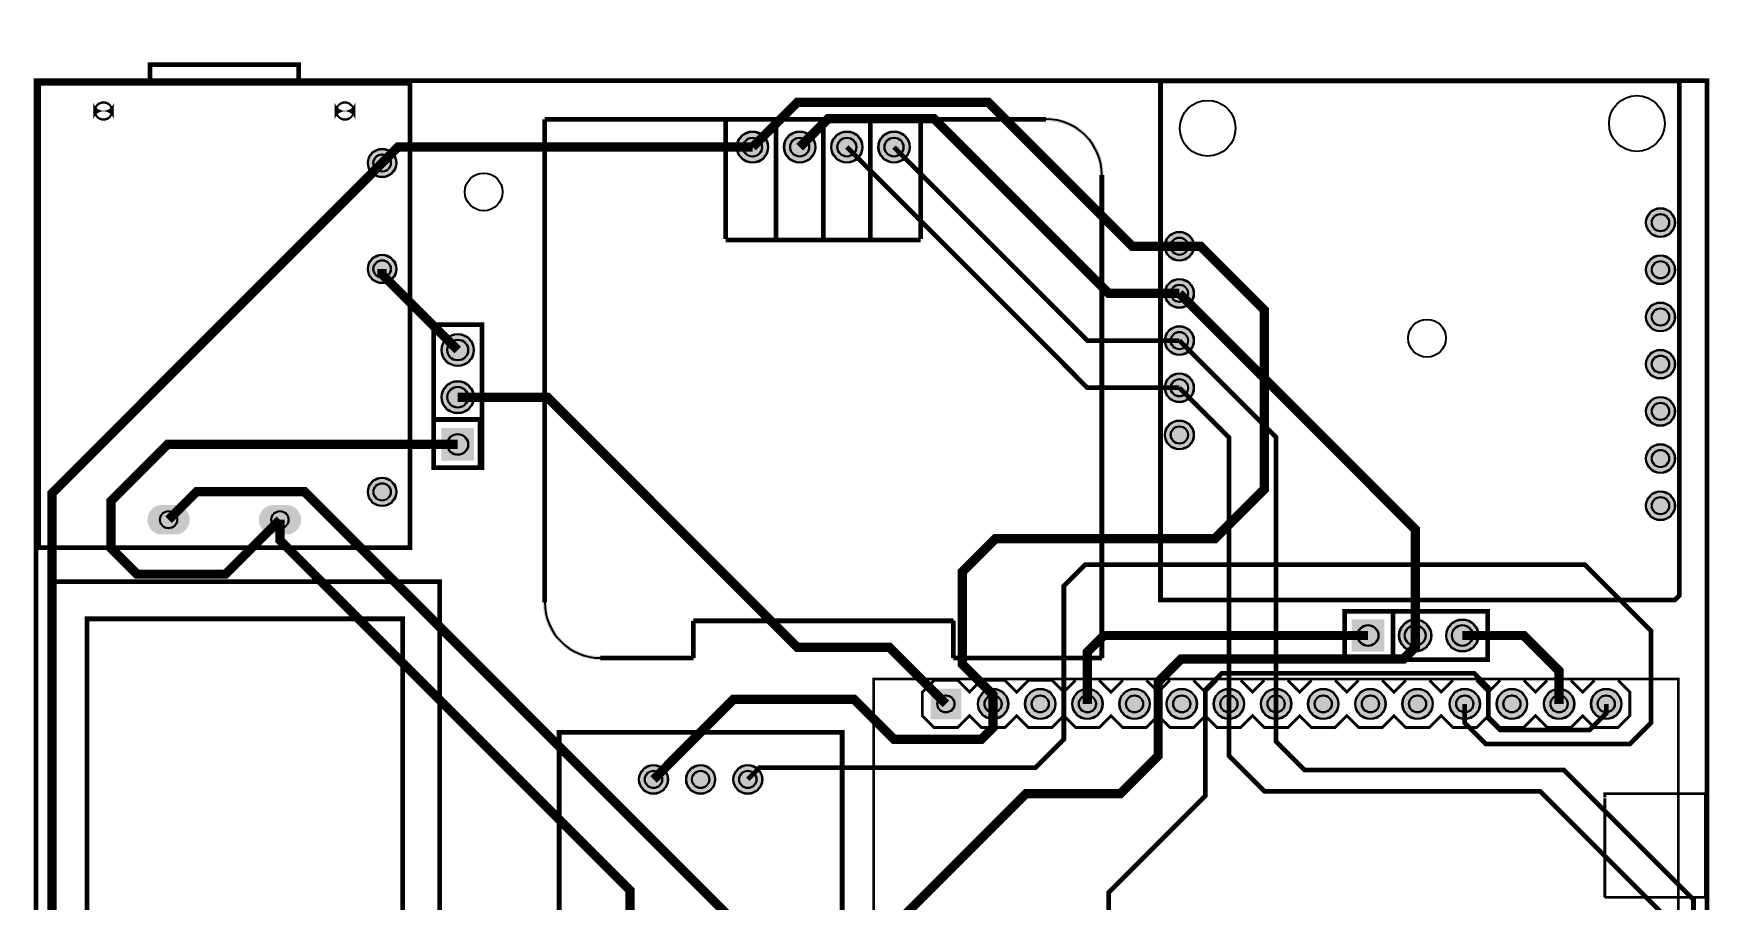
# Model space of a CAD drawing. Header units: millimetres. Extents: x 6.3 to 97.1, y -20.1 to 72.5.
# Drawn here: x 6.9 to 97.1, y 25.9 to 72.5 of the extents above; entities that cross this region are included whole.
import ezdxf

# ---------------------------------------------------------------- set-up
doc = ezdxf.new("R2010")
doc.units = ezdxf.units.MM
for name, color, linetype, true_color in [('BoardOutLine', 7, 'Continuous', 0xff00ff), ('BottomLayer', 7, 'Continuous', 0x0000ff), ('BottomSolderMaskLayer', 7, 'Continuous', 0xaa00ff), ('Document', 7, 'Continuous', 0xffffff), ('Multi-Layer', 7, 'Continuous', 0xc0c0c0), ('TopLayer', 7, 'Continuous', 0xff0000), ('TopSilkLayer', 7, 'Continuous', 0xffcc00), ('TopSolderMaskLayer', 7, 'Continuous', 0x800080)]:
    doc.layers.add(name, color=color, linetype=linetype, true_color=true_color)

msp = doc.modelspace()

# ---------------------------------------------------------------- hatches: boundary and pattern name
at = {"layer": 'BottomSolderMaskLayer'}
for points in [[(11.22, 68.826, -0.785398), (10.07, 68.826), (10.07, 67.903, -0.785398), (11.22, 67.903)], [(24.221, 68.826, -0.785398), (23.07, 68.826), (23.07, 67.903, -0.785398), (24.221, 67.903)], [(44.743, 66.42, 1), (46.443, 66.42, 1)], [(47.283, 66.422, 1), (48.984, 66.422, 1)], [(49.823, 66.422, 1), (51.524, 66.422, 1)], [(52.363, 66.422, 1), (54.064, 66.422, 1)], [(24.87, 65.564, 1), (26.421, 65.564, 1)], [(93.701, 62.357, 1), (95.276, 62.357, 1)], [(67.793, 61.087, 1), (69.368, 61.087, 1)], [(24.87, 59.864, 1), (26.421, 59.864, 1)], [(93.701, 59.817, 1), (95.276, 59.817, 1)], [(67.793, 58.547, 1), (69.368, 58.547, 1)], [(93.701, 57.277, 1), (95.276, 57.277, 1)], [(28.843, 55.499, 1), (30.593, 55.499, 1)], [(67.793, 56.007, 1), (69.368, 56.007, 1)], [(93.701, 54.737, 1), (95.276, 54.737, 1)], [(67.793, 53.467, 1), (69.368, 53.467, 1)], [(28.843, 52.959, 1), (30.593, 52.959, 1)], [(93.701, 52.197, 1), (95.276, 52.197, 1)], [(67.793, 50.927, 1), (69.368, 50.927, 1)], [(28.843, 49.544), (28.843, 51.294), (30.593, 51.294), (30.593, 49.544)], [(93.701, 49.657, 1), (95.276, 49.657, 1)], [(24.87, 47.864, 1), (26.421, 47.864, 1)], [(93.701, 47.117, 1), (95.276, 47.117, 1)], [(13.627, 45.577, -0.785398), (13.627, 47.151), (14.663, 47.151, -0.785398), (14.663, 45.577)], [(19.627, 45.577, -0.785398), (19.627, 47.151), (20.663, 47.151, -0.785398), (20.663, 45.577)], [(77.865, 41.007), (79.615, 41.007), (79.615, 39.257), (77.865, 39.257)], [(80.405, 40.132, 1), (82.155, 40.132, 1)], [(82.945, 40.132, 1), (84.695, 40.132, 1)], [(56.833, 35.624), (55.182, 35.624), (55.182, 37.274), (56.833, 37.274)], [(57.722, 36.449, 1), (59.373, 36.449, 1)], [(60.262, 36.449, 1), (61.913, 36.449, 1)], [(62.802, 36.449, 1), (64.453, 36.449, 1)], [(65.342, 36.449, 1), (66.993, 36.449, 1)], [(67.882, 36.449, 1), (69.533, 36.449, 1)], [(70.422, 36.449, 1), (72.073, 36.449, 1)], [(72.962, 36.449, 1), (74.613, 36.449, 1)], [(75.502, 36.449, 1), (77.153, 36.449, 1)], [(78.042, 36.449, 1), (79.693, 36.449, 1)], [(80.582, 36.449, 1), (82.233, 36.449, 1)], [(83.122, 36.449, 1), (84.773, 36.449, 1)], [(85.662, 36.449, 1), (87.313, 36.449, 1)], [(88.202, 36.449, 1), (89.853, 36.449, 1)], [(90.742, 36.449, 1), (92.393, 36.449, 1)], [(39.472, 32.385, 1), (41.046, 32.385, 1)], [(42.012, 32.385, 1), (43.586, 32.385, 1)], [(44.552, 32.385, 1), (46.126, 32.385, 1)]]:
    msp.add_hatch(color=256, dxfattribs=at).paths.add_polyline_path(points)
at = {"layer": 'Document'}
for points in [[(34.303, 67.922), (34.303, 41.921), (34.304, 41.841), (34.307, 41.762), (34.312, 41.682), (34.32, 41.602), (34.329, 41.523), (34.34, 41.444), (34.353, 41.365), (34.369, 41.287), (34.386, 41.209), (34.405, 41.132), (34.427, 41.055), (34.45, 40.978), (34.475, 40.903), (34.502, 40.828), (34.531, 40.753), (34.563, 40.68), (34.595, 40.607), (34.63, 40.535), (34.667, 40.464), (34.705, 40.394), (34.745, 40.325), (34.787, 40.257), (34.831, 40.191), (34.877, 40.125), (34.924, 40.06), (34.972, 39.997), (35.023, 39.935), (35.075, 39.875), (35.128, 39.815), (35.183, 39.758), (35.239, 39.701), (35.297, 39.646), (35.357, 39.593), (35.417, 39.541), (35.479, 39.49), (35.542, 39.442), (35.607, 39.395), (35.673, 39.349), (35.739, 39.305), (35.807, 39.263), (35.876, 39.223), (35.946, 39.185), (36.017, 39.148), (36.089, 39.113), (36.162, 39.081), (36.235, 39.05), (36.31, 39.02), (36.385, 38.993), (36.46, 38.968), (36.537, 38.945), (36.614, 38.923), (36.691, 38.904), (36.769, 38.887), (36.847, 38.871), (36.926, 38.858), (37.005, 38.847), (37.084, 38.838), (37.164, 38.83), (37.244, 38.825), (37.323, 38.822), (37.403, 38.821), (42.403, 38.821), (42.417, 38.822), (42.431, 38.825), (42.445, 38.83), (42.457, 38.837), (42.469, 38.846), (42.479, 38.856), (42.487, 38.867), (42.494, 38.88), (42.499, 38.893), (42.502, 38.907), (42.503, 38.921), (42.503, 40.821), (56.303, 40.821), (56.303, 38.921), (56.304, 38.907), (56.307, 38.893), (56.312, 38.88), (56.319, 38.867), (56.328, 38.856), (56.338, 38.846), (56.349, 38.837), (56.362, 38.83), (56.375, 38.825), (56.389, 38.822), (56.403, 38.821), (64.403, 38.821), (64.417, 38.822), (64.431, 38.825), (64.445, 38.83), (64.457, 38.837), (64.469, 38.846), (64.479, 38.856), (64.487, 38.867), (64.494, 38.88), (64.499, 38.893), (64.502, 38.907), (64.503, 38.921), (64.503, 64.421), (64.303, 64.421), (64.303, 39.071), (64.302, 39.06), (64.298, 39.049), (64.292, 39.04), (64.284, 39.032), (64.275, 39.026), (64.264, 39.022), (64.253, 39.021), (56.553, 39.021), (56.542, 39.022), (56.531, 39.026), (56.522, 39.032), (56.514, 39.04), (56.508, 39.049), (56.504, 39.06), (56.503, 39.071), (56.503, 40.921), (56.502, 40.935), (56.499, 40.949), (56.494, 40.963), (56.487, 40.975), (56.479, 40.987), (56.469, 40.997), (56.457, 41.005), (56.445, 41.012), (56.431, 41.017), (56.417, 41.02), (56.403, 41.021), (42.453, 41.021), (42.435, 41.02), (42.417, 41.017), (42.4, 41.011), (42.383, 41.004), (42.368, 40.995), (42.354, 40.983), (42.341, 40.971), (42.33, 40.956), (42.32, 40.941), (42.313, 40.924), (42.307, 40.907), (42.304, 40.889), (42.303, 40.871), (42.303, 39.071), (42.302, 39.06), (42.298, 39.049), (42.292, 39.04), (42.284, 39.032), (42.275, 39.026), (42.264, 39.022), (42.253, 39.021), (37.403, 39.021), (37.326, 39.022), (37.249, 39.025), (37.172, 39.03), (37.095, 39.038), (37.018, 39.047), (36.942, 39.058), (36.866, 39.071), (36.79, 39.087), (36.715, 39.104), (36.64, 39.123), (36.566, 39.145), (36.492, 39.168), (36.419, 39.193), (36.347, 39.22), (36.276, 39.249), (36.205, 39.28), (36.135, 39.313), (36.066, 39.348), (35.998, 39.384), (35.931, 39.423), (35.865, 39.463), (35.8, 39.505), (35.736, 39.548), (35.674, 39.593), (35.612, 39.64), (35.552, 39.689), (35.493, 39.739), (35.436, 39.79), (35.38, 39.843), (35.325, 39.898), (35.272, 39.954), (35.221, 40.011), (35.171, 40.07), (35.122, 40.13), (35.075, 40.192), (35.03, 40.254), (34.986, 40.318), (34.945, 40.383), (34.905, 40.449), (34.866, 40.516), (34.83, 40.584), (34.795, 40.653), (34.762, 40.723), (34.731, 40.794), (34.702, 40.865), (34.675, 40.937), (34.65, 41.01), (34.627, 41.084), (34.605, 41.158), (34.586, 41.233), (34.569, 41.308), (34.553, 41.384), (34.54, 41.46), (34.529, 41.536), (34.52, 41.613), (34.512, 41.69), (34.507, 41.767), (34.504, 41.844), (34.503, 41.921), (34.503, 67.922)], [(34.553, 68.021), (34.553, 67.821), (61.403, 67.821), (61.48, 67.82), (61.557, 67.817), (61.634, 67.812), (61.711, 67.805), (61.788, 67.795), (61.864, 67.784), (61.94, 67.771), (62.016, 67.756), (62.091, 67.738), (62.166, 67.719), (62.24, 67.698), (62.314, 67.674), (62.387, 67.649), (62.459, 67.622), (62.531, 67.593), (62.601, 67.562), (62.671, 67.529), (62.74, 67.494), (62.808, 67.458), (62.875, 67.42), (62.941, 67.38), (63.006, 67.338), (63.07, 67.294), (63.133, 67.249), (63.194, 67.202), (63.254, 67.154), (63.313, 67.104), (63.37, 67.052), (63.426, 66.999), (63.481, 66.944), (63.534, 66.888), (63.586, 66.831), (63.636, 66.772), (63.684, 66.712), (63.731, 66.651), (63.776, 66.588), (63.82, 66.524), (63.862, 66.459), (63.902, 66.393), (63.94, 66.326), (63.976, 66.258), (64.011, 66.189), (64.044, 66.119), (64.075, 66.049), (64.104, 65.977), (64.131, 65.905), (64.156, 65.832), (64.18, 65.758), (64.201, 65.684), (64.22, 65.609), (64.238, 65.534), (64.253, 65.458), (64.266, 65.382), (64.277, 65.306), (64.287, 65.229), (64.294, 65.153), (64.299, 65.075), (64.302, 64.998), (64.303, 64.921), (64.503, 64.921), (64.502, 65.001), (64.499, 65.081), (64.494, 65.16), (64.487, 65.24), (64.477, 65.319), (64.466, 65.398), (64.453, 65.477), (64.438, 65.555), (64.42, 65.633), (64.401, 65.711), (64.38, 65.788), (64.356, 65.864), (64.331, 65.94), (64.304, 66.015), (64.275, 66.089), (64.244, 66.163), (64.211, 66.235), (64.176, 66.307), (64.139, 66.378), (64.101, 66.448), (64.061, 66.517), (64.019, 66.585), (63.975, 66.652), (63.93, 66.717), (63.883, 66.782), (63.834, 66.845), (63.784, 66.907), (63.732, 66.968), (63.678, 67.027), (63.623, 67.085), (63.567, 67.141), (63.509, 67.196), (63.45, 67.25), (63.389, 67.302), (63.327, 67.352), (63.264, 67.401), (63.199, 67.448), (63.134, 67.493), (63.067, 67.537), (62.999, 67.579), (62.93, 67.619), (62.86, 67.657), (62.789, 67.694), (62.717, 67.729), (62.645, 67.762), (62.571, 67.793), (62.497, 67.822), (62.422, 67.849), (62.346, 67.874), (62.27, 67.898), (62.193, 67.919), (62.115, 67.938), (62.037, 67.956), (61.959, 67.971), (61.88, 67.984), (61.801, 67.995), (61.722, 68.005), (61.642, 68.012), (61.563, 68.017), (61.483, 68.02), (61.403, 68.021), (61.353, 68.021), (34.603, 68.021)], [(52.187, 37.729), (95.387, 37.729), (95.387, 31.679), (95.487, 31.679), (95.487, 37.729), (95.387, 37.829), (52.137, 37.829), (52.087, 37.779), (52.087, 19.879), (52.137, 19.829), (95.437, 19.829), (95.487, 19.879), (95.487, 25.929), (95.387, 25.929), (95.387, 19.929), (52.187, 19.929), (52.187, 37.679)], [(95.437, 25.979), (96.887, 25.979), (96.937, 26.029), (96.937, 31.629), (96.887, 31.679), (91.487, 31.679), (91.437, 31.629), (91.437, 26.029), (91.487, 25.979), (95.387, 25.979), (95.387, 26.079), (91.587, 26.079), (91.537, 26.129), (91.537, 31.529), (91.587, 31.579), (96.837, 31.579), (96.837, 26.129), (96.787, 26.079), (95.437, 26.079), (95.437, 26.079)]]:
    msp.add_hatch(color=256, dxfattribs=at).paths.add_polyline_path(points)
at = {"layer": 'Multi-Layer'}
for points in [[(11.195, 68.814, -0.785398), (10.095, 68.814), (10.095, 67.914, -0.785398), (11.195, 67.914)], [(24.195, 68.814, -0.785398), (23.095, 68.814), (23.095, 67.914, -0.785398), (24.195, 67.914)], [(44.768, 66.42, 1), (46.418, 66.42, 1)], [(47.308, 66.422, 1), (48.958, 66.422, 1)], [(49.848, 66.422, 1), (51.498, 66.422, 1)], [(52.388, 66.422, 1), (54.038, 66.422, 1)], [(24.895, 65.564, 1), (26.395, 65.564, 1)], [(93.726, 62.357, 1), (95.25, 62.357, 1)], [(67.818, 61.087, 1), (69.342, 61.087, 1)], [(24.895, 59.864, 1), (26.395, 59.864, 1)], [(93.726, 59.817, 1), (95.25, 59.817, 1)], [(67.818, 58.547, 1), (69.342, 58.547, 1)], [(93.726, 57.277, 1), (95.25, 57.277, 1)], [(28.868, 55.499, 1), (30.568, 55.499, 1)], [(67.818, 56.007, 1), (69.342, 56.007, 1)], [(93.726, 54.737, 1), (95.25, 54.737, 1)], [(67.818, 53.467, 1), (69.342, 53.467, 1)], [(28.868, 52.959, 1), (30.568, 52.959, 1)], [(93.726, 52.197, 1), (95.25, 52.197, 1)], [(67.818, 50.927, 1), (69.342, 50.927, 1)], [(28.868, 49.569), (28.868, 51.269), (30.568, 51.269), (30.568, 49.569)], [(93.726, 49.657, 1), (95.25, 49.657, 1)], [(24.895, 47.864, 1), (26.395, 47.864, 1)], [(93.726, 47.117, 1), (95.25, 47.117, 1)], [(13.637, 45.602, -0.785398), (13.637, 47.126), (14.653, 47.126, -0.785398), (14.653, 45.602)], [(19.637, 45.602, -0.785398), (19.637, 47.126), (20.653, 47.126, -0.785398), (20.653, 45.602)], [(77.89, 40.982), (79.59, 40.982), (79.59, 39.282), (77.89, 39.282)], [(80.43, 40.132, 1), (82.13, 40.132, 1)], [(82.97, 40.132, 1), (84.67, 40.132, 1)], [(56.807, 35.649), (55.207, 35.649), (55.207, 37.249), (56.807, 37.249)], [(57.747, 36.449, 1), (59.347, 36.449, 1)], [(60.287, 36.449, 1), (61.887, 36.449, 1)], [(62.827, 36.449, 1), (64.427, 36.449, 1)], [(65.367, 36.449, 1), (66.967, 36.449, 1)], [(67.907, 36.449, 1), (69.507, 36.449, 1)], [(70.447, 36.449, 1), (72.047, 36.449, 1)], [(72.987, 36.449, 1), (74.587, 36.449, 1)], [(75.527, 36.449, 1), (77.127, 36.449, 1)], [(78.067, 36.449, 1), (79.667, 36.449, 1)], [(80.607, 36.449, 1), (82.207, 36.449, 1)], [(83.147, 36.449, 1), (84.747, 36.449, 1)], [(85.687, 36.449, 1), (87.287, 36.449, 1)], [(88.227, 36.449, 1), (89.827, 36.449, 1)], [(90.767, 36.449, 1), (92.367, 36.449, 1)], [(39.497, 32.385, 1), (41.021, 32.385, 1)], [(42.037, 32.385, 1), (43.561, 32.385, 1)], [(44.577, 32.385, 1), (46.101, 32.385, 1)]]:
    msp.add_hatch(color=256, dxfattribs=at).paths.add_polyline_path(points)
at = {"layer": 'TopSolderMaskLayer'}
for points in [[(11.22, 68.826, -0.785398), (10.07, 68.826), (10.07, 67.903, -0.785398), (11.22, 67.903)], [(24.221, 68.826, -0.785398), (23.07, 68.826), (23.07, 67.903, -0.785398), (24.221, 67.903)], [(44.743, 66.42, 1), (46.443, 66.42, 1)], [(47.283, 66.422, 1), (48.984, 66.422, 1)], [(49.823, 66.422, 1), (51.524, 66.422, 1)], [(52.363, 66.422, 1), (54.064, 66.422, 1)], [(24.87, 65.564, 1), (26.421, 65.564, 1)], [(93.701, 62.357, 1), (95.276, 62.357, 1)], [(67.793, 61.087, 1), (69.368, 61.087, 1)], [(24.87, 59.864, 1), (26.421, 59.864, 1)], [(93.701, 59.817, 1), (95.276, 59.817, 1)], [(67.793, 58.547, 1), (69.368, 58.547, 1)], [(93.701, 57.277, 1), (95.276, 57.277, 1)], [(28.843, 55.499, 1), (30.593, 55.499, 1)], [(67.793, 56.007, 1), (69.368, 56.007, 1)], [(93.701, 54.737, 1), (95.276, 54.737, 1)], [(67.793, 53.467, 1), (69.368, 53.467, 1)], [(28.843, 52.959, 1), (30.593, 52.959, 1)], [(93.701, 52.197, 1), (95.276, 52.197, 1)], [(67.793, 50.927, 1), (69.368, 50.927, 1)], [(28.843, 49.544), (28.843, 51.294), (30.593, 51.294), (30.593, 49.544)], [(93.701, 49.657, 1), (95.276, 49.657, 1)], [(24.87, 47.864, 1), (26.421, 47.864, 1)], [(93.701, 47.117, 1), (95.276, 47.117, 1)], [(13.627, 45.577, -0.785398), (13.627, 47.151), (14.663, 47.151, -0.785398), (14.663, 45.577)], [(19.627, 45.577, -0.785398), (19.627, 47.151), (20.663, 47.151, -0.785398), (20.663, 45.577)], [(77.865, 41.007), (79.615, 41.007), (79.615, 39.257), (77.865, 39.257)], [(80.405, 40.132, 1), (82.155, 40.132, 1)], [(82.945, 40.132, 1), (84.695, 40.132, 1)], [(56.833, 35.624), (55.182, 35.624), (55.182, 37.274), (56.833, 37.274)], [(57.722, 36.449, 1), (59.373, 36.449, 1)], [(60.262, 36.449, 1), (61.913, 36.449, 1)], [(62.802, 36.449, 1), (64.453, 36.449, 1)], [(65.342, 36.449, 1), (66.993, 36.449, 1)], [(67.882, 36.449, 1), (69.533, 36.449, 1)], [(70.422, 36.449, 1), (72.073, 36.449, 1)], [(72.962, 36.449, 1), (74.613, 36.449, 1)], [(75.502, 36.449, 1), (77.153, 36.449, 1)], [(78.042, 36.449, 1), (79.693, 36.449, 1)], [(80.582, 36.449, 1), (82.233, 36.449, 1)], [(83.122, 36.449, 1), (84.773, 36.449, 1)], [(85.662, 36.449, 1), (87.313, 36.449, 1)], [(88.202, 36.449, 1), (89.853, 36.449, 1)], [(90.742, 36.449, 1), (92.393, 36.449, 1)], [(39.472, 32.385, 1), (41.046, 32.385, 1)], [(42.012, 32.385, 1), (43.586, 32.385, 1)], [(44.552, 32.385, 1), (46.126, 32.385, 1)]]:
    msp.add_hatch(color=256, dxfattribs=at).paths.add_polyline_path(points)

# ---------------------------------------------------------------- linework, layer by layer
at = {"layer": 'BoardOutLine', "const_width": 0.254}
msp.add_lwpolyline([(7, 70), (97, 70), (97, -20), (7, -20), (7, 70)], close=True, dxfattribs=at)
at = {"layer": 'BottomLayer'}
for points, const_width in [([(45.593, 66.42), (48.007, 68.834), (58.293, 68.834), (66.04, 61.087), (68.58, 61.087)], 0.5), ([(48.133, 66.422), (49.656, 67.945), (55.372, 67.945), (64.77, 58.547), (68.58, 58.547)], 0.5), ([(25.644, 65.565), (26.499, 66.42), (45.593, 66.42)], 0.5), ([(50.673, 66.422), (63.628, 53.467), (68.58, 53.467)], 0.254), ([(53.213, 66.422), (63.628, 56.007), (68.58, 56.007)], 0.254), ([(20.447, -16.51), (20.447, -18.034), (19.558, -18.923), (9.017, -18.923), (7.874, -17.78), (7.874, 47.793), (25.644, 65.565)], 0.5), ([(68.58, 61.087), (69.723, 61.087), (73.152, 57.658), (73.152, 48.006), (70.485, 45.339), (58.674, 45.339), (56.896, 43.561), (56.896, 38.583), (58.547, 36.932), (58.547, 36.449)], 0.5), ([(25.645, 59.864), (25.645, 59.572), (29.718, 55.499)], 0.5), ([(29.718, 52.959), (34.544, 52.959), (48.006, 39.497), (52.959, 39.497), (56.007, 36.449)], 0.5), ([(29.718, 50.419), (14.097, 50.419), (11.049, 47.371), (11.049, 44.831), (12.446, 43.434), (17.215, 43.434), (20.145, 46.364)], 0.5), ([(14.145, 46.363), (15.659, 47.879), (21.463, 47.879), (45.339, 24.003), (45.339, 4.356)], 0.5), ([(20.145, 46.364), (20.145, 45.26), (38.989, 26.416), (38.989, 5.24), (39.873, 4.356), (40.259, 4.356)], 0.5), ([(45.339, 32.385), (45.974, 33.02), (60.833, 33.02), (62.357, 34.544), (62.357, 42.799), (63.5, 43.942), (90.424, 43.942), (93.98, 40.386), (93.98, 35.433), (92.837, 34.29), (85.09, 34.29), (83.947, 35.433), (83.947, 36.449)], 0.254), ([(56.896, 11.303), (56.007, 11.303), (51.054, 16.256), (51.054, 22.352), (60.325, 31.623), (65.405, 31.623), (67.437, 33.655), (67.437, 37.628), (68.672, 38.862), (80.645, 38.862), (81.28, 39.497), (81.28, 40.132)], 0.5), ([(78.74, 40.132), (64.516, 40.132), (63.627, 39.243), (63.627, 36.449)], 0.5), ([(83.82, 40.132), (87.122, 40.132), (89.027, 38.227), (89.027, 36.449)], 0.5), ([(56.896, 3.683), (64.77, 11.557), (64.77, 26.289), (69.977, 31.496), (69.977, 37.211), (70.866, 38.1), (84.455, 38.1), (85.217, 37.338), (85.217, 35.687), (85.852, 35.052), (90.678, 35.052), (91.567, 35.941), (91.567, 36.449)], 0.254), ([(40.259, 32.385), (44.577, 36.703), (51.054, 36.703), (53.213, 34.544), (57.912, 34.544), (58.547, 35.179), (58.547, 36.449)], 0.5), ([(48.578, -15.113), (46.609, -17.082), (46.609, -18.288), (47.498, -19.177), (85.725, -19.177), (96.266, -8.636), (96.266, 25.908), (89.281, 32.893), (75.311, 32.893), (73.787, 34.417), (73.787, 36.449)], 0.254), ([(48.578, -17.653), (84.582, -17.653), (95.377, -6.858), (95.377, 24.384), (88.011, 31.75), (73.152, 31.75), (71.247, 33.655), (71.247, 36.449)], 0.254)]:
    msp.add_lwpolyline(points, dxfattribs=dict(at, const_width=const_width))
at = {"layer": 'BottomSolderMaskLayer'}
for centre, radius in [((10.645, 68.364), 0.478), ((23.645, 68.364), 0.478), ((45.593, 66.42), 0.85), ((45.593, 66.42), 0.515), ((48.133, 66.422), 0.85), ((48.133, 66.423), 0.515), ((50.673, 66.422), 0.85), ((50.673, 66.423), 0.515), ((53.213, 66.422), 0.85), ((53.213, 66.423), 0.515), ((25.645, 65.564), 0.775), ((25.645, 65.564), 0.473), ((94.488, 62.357), 0.787), ((94.488, 62.357), 0.472), ((68.58, 61.087), 0.787), ((68.58, 61.087), 0.472), ((25.645, 59.864), 0.775), ((94.488, 59.817), 0.787), ((25.645, 59.864), 0.473), ((94.488, 59.817), 0.472), ((68.58, 58.547), 0.787), ((68.58, 58.547), 0.472), ((94.488, 57.277), 0.787), ((94.488, 57.277), 0.472), ((29.718, 55.499), 0.875), ((29.718, 55.499), 0.566), ((68.58, 56.007), 0.787), ((68.58, 56.007), 0.472), ((94.488, 54.737), 0.787), ((94.488, 54.737), 0.472), ((68.58, 53.467), 0.787), ((29.718, 52.959), 0.875), ((29.718, 52.959), 0.566), ((68.58, 53.467), 0.472), ((94.488, 52.197), 0.787), ((94.488, 52.197), 0.472), ((68.58, 50.927), 0.787), ((29.718, 50.419), 0.566), ((68.58, 50.927), 0.472), ((94.488, 49.657), 0.787), ((94.488, 49.657), 0.472), ((25.645, 47.864), 0.775), ((25.645, 47.864), 0.472), ((94.488, 47.117), 0.787), ((94.488, 47.117), 0.472), ((14.145, 46.364), 0.466), ((20.145, 46.364), 0.466), ((78.74, 40.132), 0.566), ((81.28, 40.132), 0.875), ((81.28, 40.132), 0.566), ((83.82, 40.132), 0.875), ((83.82, 40.132), 0.566), ((58.547, 36.449), 0.825), ((61.087, 36.449), 0.825), ((63.627, 36.449), 0.825), ((66.167, 36.449), 0.825), ((68.707, 36.449), 0.825), ((71.247, 36.449), 0.825), ((73.787, 36.449), 0.825), ((76.327, 36.449), 0.825), ((78.867, 36.449), 0.825), ((81.407, 36.449), 0.825), ((83.947, 36.449), 0.825), ((86.487, 36.449), 0.825), ((89.027, 36.449), 0.825), ((91.567, 36.449), 0.825), ((56.007, 36.449), 0.464), ((58.547, 36.449), 0.464), ((61.087, 36.449), 0.464), ((63.628, 36.45), 0.464), ((66.167, 36.449), 0.464), ((68.708, 36.45), 0.464), ((71.247, 36.449), 0.464), ((73.788, 36.45), 0.464), ((76.327, 36.449), 0.464), ((78.868, 36.45), 0.464), ((81.407, 36.449), 0.464), ((83.948, 36.45), 0.464), ((86.487, 36.449), 0.464), ((89.028, 36.45), 0.464), ((91.567, 36.449), 0.464), ((40.259, 32.385), 0.787), ((40.259, 32.385), 0.472), ((42.799, 32.385), 0.787), ((42.799, 32.385), 0.472), ((45.339, 32.385), 0.787), ((45.339, 32.385), 0.472)]:
    msp.add_circle(centre, radius, dxfattribs=at)
at = {"layer": 'Multi-Layer'}
for centre, radius in [((10.645, 68.364), 0.457), ((23.645, 68.364), 0.457), ((70.104, 67.437), 1.5), ((93.218, 67.691), 1.5), ((45.593, 66.42), 0.825), ((45.593, 66.42), 0.5), ((48.133, 66.422), 0.825), ((48.133, 66.423), 0.5), ((50.673, 66.422), 0.825), ((50.673, 66.423), 0.5), ((53.213, 66.422), 0.825), ((53.213, 66.423), 0.5), ((25.645, 65.564), 0.75), ((25.645, 65.564), 0.457), ((31.115, 64.008), 1.016), ((94.488, 62.357), 0.762), ((94.488, 62.357), 0.457), ((68.58, 61.087), 0.762), ((68.58, 61.087), 0.457), ((25.645, 59.864), 0.75), ((94.488, 59.817), 0.762), ((25.645, 59.864), 0.457), ((94.488, 59.817), 0.457), ((68.58, 58.547), 0.762), ((68.58, 58.547), 0.457), ((94.488, 57.277), 0.762), ((81.915, 56.134), 1.016), ((94.488, 57.277), 0.457), ((29.718, 55.499), 0.85), ((29.718, 55.499), 0.55), ((68.58, 56.007), 0.762), ((68.58, 56.007), 0.457), ((94.488, 54.737), 0.762), ((94.488, 54.737), 0.457), ((68.58, 53.467), 0.762), ((29.718, 52.959), 0.85), ((29.718, 52.959), 0.55), ((68.58, 53.467), 0.457), ((94.488, 52.197), 0.762), ((94.488, 52.197), 0.457), ((68.58, 50.927), 0.762), ((29.718, 50.419), 0.55), ((68.58, 50.927), 0.457), ((94.488, 49.657), 0.762), ((94.488, 49.657), 0.457), ((25.645, 47.864), 0.75), ((25.645, 47.864), 0.457), ((94.488, 47.117), 0.762), ((94.488, 47.117), 0.457), ((14.145, 46.364), 0.457), ((20.145, 46.364), 0.457), ((78.74, 40.132), 0.55), ((81.28, 40.132), 0.85), ((81.28, 40.132), 0.55), ((83.82, 40.132), 0.85), ((83.82, 40.132), 0.55), ((58.547, 36.449), 0.8), ((61.087, 36.449), 0.8), ((63.627, 36.449), 0.8), ((66.167, 36.449), 0.8), ((68.707, 36.449), 0.8), ((71.247, 36.449), 0.8), ((73.787, 36.449), 0.8), ((76.327, 36.449), 0.8), ((78.867, 36.449), 0.8), ((81.407, 36.449), 0.8), ((83.947, 36.449), 0.8), ((86.487, 36.449), 0.8), ((89.027, 36.449), 0.8), ((91.567, 36.449), 0.8), ((56.007, 36.449), 0.45), ((58.547, 36.449), 0.45), ((61.087, 36.449), 0.45), ((63.628, 36.45), 0.45), ((66.167, 36.449), 0.45), ((68.708, 36.45), 0.45), ((71.247, 36.449), 0.45), ((73.788, 36.45), 0.45), ((76.327, 36.449), 0.45), ((78.868, 36.45), 0.45), ((81.407, 36.449), 0.45), ((83.948, 36.45), 0.45), ((86.487, 36.449), 0.45), ((89.028, 36.45), 0.45), ((91.567, 36.449), 0.45), ((40.259, 32.385), 0.762), ((40.259, 32.385), 0.457), ((42.799, 32.385), 0.762), ((42.799, 32.385), 0.457), ((45.339, 32.385), 0.762), ((45.339, 32.385), 0.457)]:
    msp.add_circle(centre, radius, dxfattribs=at)
at = {"layer": 'TopLayer'}
for points, const_width in [([(68.58, 58.547), (81.28, 45.847), (81.28, 40.132)], 0.5), ([(68.58, 56.007), (73.787, 50.8), (73.787, 36.449)], 0.254), ([(68.58, 53.467), (71.247, 50.8), (71.247, 36.449)], 0.254)]:
    msp.add_lwpolyline(points, dxfattribs=dict(at, const_width=const_width))
at = {"layer": 'TopSilkLayer'}
for points, const_width in [([(13.145, 70.864), (21.145, 70.864), (21.145, 69.864), (13.145, 69.864), (13.145, 70.864)], 0.254), ([(7.145, 69.864), (27.145, 69.864), (27.145, 44.864), (7.145, 44.864), (7.145, 69.864)], 0.254), ([(67.564, 69.977), (67.564, 42.037), (95.25, 42.037), (95.504, 42.291), (95.504, 69.977), (67.564, 69.977)], 0.254), ([(28.418, 49.159), (28.418, 56.859), (31.018, 56.859), (31.018, 49.159), (28.418, 49.159)], 0.254), ([(28.418, 49.159), (28.418, 51.759), (30.918, 51.759), (30.918, 49.159), (28.418, 49.159)], 0.254), ([(77.48, 41.432), (85.18, 41.432), (85.18, 38.832), (77.48, 38.832), (77.48, 41.432)], 0.254), ([(77.48, 41.432), (80.08, 41.432), (80.08, 38.932), (77.48, 38.932), (77.48, 41.432)], 0.254), ([(9.747, 41.03), (9.747, 22.03), (26.747, 22.03), (26.747, 41.03), (9.747, 41.03)], 0.254), ([(95.453, 19.863), (52.121, 19.863), (52.121, 37.795), (95.453, 37.795), (95.453, 19.863)], 0.152), ([(35.179, 34.925), (50.419, 34.925), (50.419, 1.905), (35.179, 1.905), (35.179, 34.925)], 0.254)]:
    msp.add_lwpolyline(points, close=True, dxfattribs=dict(at, const_width=const_width))
for points, const_width in [([(34.404, 67.922), (61.401, 67.922)], 0.254), ([(34.404, 67.922), (34.404, 41.922)], 0.254), ([(44.151, 67.922), (44.151, 61.47)], 0.254), ([(46.861, 61.47), (46.861, 67.82)], 0.254), ([(49.401, 67.922), (49.401, 61.47)], 0.254), ([(51.941, 61.47), (51.941, 67.82)], 0.254), ([(54.65, 61.47), (54.65, 67.924)], 0.254), ([(64.404, 64.922), (64.404, 38.922)], 0.254), ([(44.151, 61.423), (52.504, 61.421), (54.65, 61.423)], 0.254), ([(7.747, -12.97), (7.747, 43.03), (28.747, 43.03), (28.747, -12.97)], 0.254), ([(42.4, 40.921), (56.401, 40.921)], 0.254), ([(42.401, 38.922), (42.401, 40.921)], 0.254), ([(56.401, 38.923), (56.401, 40.922)], 0.254), ([(37.401, 38.922), (42.401, 38.922)], 0.254), ([(56.401, 38.922), (64.404, 38.922)], 0.254), ([(55.373, 37.719), (54.738, 37.084), (54.738, 35.814), (55.373, 35.179)], 0.152), ([(62.993, 37.719), (62.358, 37.084), (61.723, 37.719), (60.453, 37.719), (59.818, 37.084), (59.183, 37.719), (57.913, 37.719), (57.278, 37.084), (56.643, 37.719), (55.373, 37.719), (54.738, 37.084), (54.738, 35.814), (55.373, 35.179), (56.643, 35.179), (57.278, 35.814), (57.913, 35.179), (59.183, 35.179), (59.818, 35.814), (60.453, 35.179), (61.723, 35.179), (62.358, 35.814), (62.993, 35.179), (64.263, 35.179), (64.898, 35.814), (65.533, 35.179), (66.803, 35.179), (67.438, 35.814), (68.073, 35.179), (69.343, 35.179), (69.978, 35.814), (70.613, 35.179), (71.883, 35.179), (72.518, 35.814), (73.153, 35.179), (74.423, 35.179), (75.058, 35.814), (75.693, 35.179), (76.963, 35.179), (77.598, 35.814), (78.233, 35.179), (79.503, 35.179), (80.138, 35.814), (80.773, 35.179), (82.043, 35.179), (82.678, 35.814), (83.313, 35.179), (84.583, 35.179), (85.218, 35.814), (85.853, 35.179), (87.122, 35.179), (87.757, 35.814), (88.392, 35.179), (89.662, 35.179), (90.297, 35.814), (90.932, 35.179), (92.202, 35.179), (92.837, 35.814), (92.837, 37.084), (92.202, 37.719)], 0.152), ([(57.913, 37.719), (57.278, 37.084), (56.643, 37.719)], 0.152), ([(60.453, 37.719), (59.818, 37.084), (59.183, 37.719)], 0.152), ([(62.993, 37.719), (62.358, 37.084), (61.723, 37.719)], 0.152), ([(65.533, 37.719), (64.898, 37.084), (64.263, 37.719)], 0.152), ([(68.073, 37.719), (67.438, 37.084), (66.803, 37.719)], 0.152), ([(70.613, 37.718), (69.978, 37.083), (69.343, 37.718)], 0.152), ([(73.153, 37.719), (72.518, 37.084), (71.883, 37.719)], 0.152), ([(75.693, 37.719), (75.058, 37.084), (74.423, 37.719)], 0.152), ([(78.233, 37.719), (77.598, 37.084), (76.963, 37.719)], 0.152), ([(80.773, 37.719), (80.138, 37.084), (79.503, 37.719)], 0.152), ([(83.313, 37.719), (82.678, 37.084), (82.043, 37.719)], 0.152), ([(85.853, 37.719), (85.218, 37.084), (84.583, 37.719)], 0.152), ([(88.392, 37.719), (87.757, 37.084), (87.122, 37.719)], 0.152), ([(90.932, 37.719), (90.297, 37.084), (89.662, 37.719)], 0.152), ([(92.202, 35.179), (92.837, 35.814), (92.837, 37.084), (92.202, 37.719)], 0.152), ([(56.643, 35.179), (57.278, 35.814), (57.913, 35.179)], 0.152), ([(59.183, 35.179), (59.818, 35.814), (60.453, 35.179)], 0.152), ([(61.723, 35.179), (62.358, 35.814), (62.993, 35.179)], 0.152), ([(64.263, 35.179), (64.898, 35.814), (65.533, 35.179)], 0.152), ([(66.803, 35.179), (67.438, 35.814), (68.073, 35.179)], 0.152), ([(69.343, 35.179), (69.978, 35.814), (70.613, 35.179)], 0.152), ([(71.883, 35.179), (72.518, 35.814), (73.153, 35.179)], 0.152), ([(74.423, 35.179), (75.058, 35.814), (75.693, 35.179)], 0.152), ([(76.963, 35.179), (77.598, 35.814), (78.233, 35.179)], 0.152), ([(79.503, 35.179), (80.138, 35.814), (80.773, 35.179)], 0.152), ([(82.043, 35.179), (82.678, 35.814), (83.313, 35.179)], 0.152), ([(84.583, 35.179), (85.218, 35.814), (85.853, 35.179)], 0.152), ([(87.122, 35.179), (87.757, 35.814), (88.392, 35.179)], 0.152), ([(89.662, 35.179), (90.297, 35.814), (90.932, 35.179)], 0.152), ([(95.377, 26.035), (96.901, 26.035), (96.901, 31.623), (91.491, 31.623), (91.491, 31.414)], 0.152), ([(91.491, 26.289), (91.491, 31.369)], 0.152), ([(91.491, 26.035), (91.491, 26.289)], 0.152), ([(95.377, 26.035), (91.491, 26.035)], 0.152)]:
    msp.add_lwpolyline(points, dxfattribs=dict(at, const_width=const_width))
for centre, start, end in [((61.402, 64.924), 359.95586, 90), ((37.402, 41.922), 180.00582, 270)]:
    msp.add_arc(centre, 3, start, end, dxfattribs=at)
at = {"layer": 'TopSolderMaskLayer'}
for centre, radius in [((10.645, 68.364), 0.478), ((23.645, 68.364), 0.478), ((45.593, 66.42), 0.85), ((45.593, 66.42), 0.515), ((48.133, 66.422), 0.85), ((48.133, 66.423), 0.515), ((50.673, 66.422), 0.85), ((50.673, 66.423), 0.515), ((53.213, 66.422), 0.85), ((53.213, 66.423), 0.515), ((25.645, 65.564), 0.775), ((25.645, 65.564), 0.473), ((94.488, 62.357), 0.787), ((94.488, 62.357), 0.472), ((68.58, 61.087), 0.787), ((68.58, 61.087), 0.472), ((25.645, 59.864), 0.775), ((94.488, 59.817), 0.787), ((25.645, 59.864), 0.473), ((94.488, 59.817), 0.472), ((68.58, 58.547), 0.787), ((68.58, 58.547), 0.472), ((94.488, 57.277), 0.787), ((94.488, 57.277), 0.472), ((29.718, 55.499), 0.875), ((29.718, 55.499), 0.566), ((68.58, 56.007), 0.787), ((68.58, 56.007), 0.472), ((94.488, 54.737), 0.787), ((94.488, 54.737), 0.472), ((68.58, 53.467), 0.787), ((29.718, 52.959), 0.875), ((29.718, 52.959), 0.566), ((68.58, 53.467), 0.472), ((94.488, 52.197), 0.787), ((94.488, 52.197), 0.472), ((68.58, 50.927), 0.787), ((29.718, 50.419), 0.566), ((68.58, 50.927), 0.472), ((94.488, 49.657), 0.787), ((94.488, 49.657), 0.472), ((25.645, 47.864), 0.775), ((25.645, 47.864), 0.472), ((94.488, 47.117), 0.787), ((94.488, 47.117), 0.472), ((14.145, 46.364), 0.466), ((20.145, 46.364), 0.466), ((78.74, 40.132), 0.566), ((81.28, 40.132), 0.875), ((81.28, 40.132), 0.566), ((83.82, 40.132), 0.875), ((83.82, 40.132), 0.566), ((58.547, 36.449), 0.825), ((61.087, 36.449), 0.825), ((63.627, 36.449), 0.825), ((66.167, 36.449), 0.825), ((68.707, 36.449), 0.825), ((71.247, 36.449), 0.825), ((73.787, 36.449), 0.825), ((76.327, 36.449), 0.825), ((78.867, 36.449), 0.825), ((81.407, 36.449), 0.825), ((83.947, 36.449), 0.825), ((86.487, 36.449), 0.825), ((89.027, 36.449), 0.825), ((91.567, 36.449), 0.825), ((56.007, 36.449), 0.464), ((58.547, 36.449), 0.464), ((61.087, 36.449), 0.464), ((63.628, 36.45), 0.464), ((66.167, 36.449), 0.464), ((68.708, 36.45), 0.464), ((71.247, 36.449), 0.464), ((73.788, 36.45), 0.464), ((76.327, 36.449), 0.464), ((78.868, 36.45), 0.464), ((81.407, 36.449), 0.464), ((83.948, 36.45), 0.464), ((86.487, 36.449), 0.464), ((89.028, 36.45), 0.464), ((91.567, 36.449), 0.464), ((40.259, 32.385), 0.787), ((40.259, 32.385), 0.472), ((42.799, 32.385), 0.787), ((42.799, 32.385), 0.472), ((45.339, 32.385), 0.787), ((45.339, 32.385), 0.472)]:
    msp.add_circle(centre, radius, dxfattribs=at)

doc.saveas('drawing.dxf')
